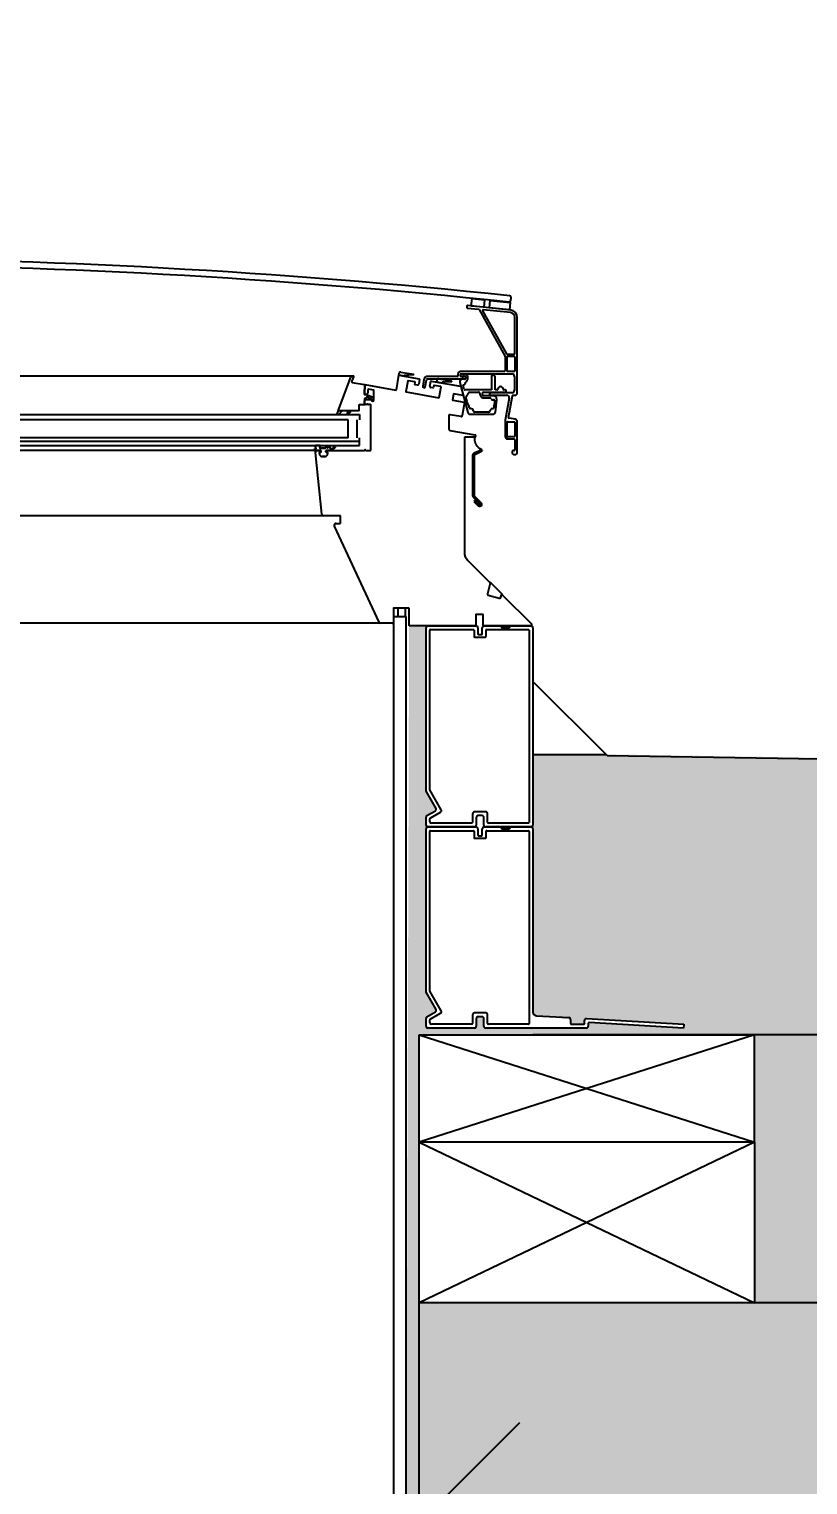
# Model space of a CAD drawing. Extents: x 3792242 to 5145247, y -1546315 to -1031918.
# Drawn here: x 4031031 to 4031612, y -1493366 to -1492280 of the extents above; entities that cross this region are included whole.
import ezdxf

# ---------------------------------------------------------------- set-up
doc = ezdxf.new("R2010")
doc.units = 0
doc.header["$MEASUREMENT"] = 0
doc.layers.get('0').update_dxf_attribs({"linetype": 'CONTINUOUS'})
doc.layers.get('Defpoints').update_dxf_attribs({"color": 61, "linetype": 'CONTINUOUS'})
for name, color, linetype in [('body', 7, 'CONTINUOUS'), ('KÓTY', 4, 'CONTINUOUS'), ('MÚRY', 1, 'CONTINUOUS'), ('OKNÁ', 143, 'CONTINUOUS'), ('TENKÁ', 7, 'CONTINUOUS'), ('ŠRAFY', 82, 'CONTINUOUS'), ('šrafy-múry', 8, 'CONTINUOUS')]:
    doc.layers.add(name, color=color, linetype=linetype)
doc.styles.add('STYLE1', font='isocp.shx')
doc.dimstyles.new('STANDARD-50', dxfattribs={"dimtxt": 125, "dimasz": 150, "dimexe": 10, "dimexo": 200, "dimgap": 20, "dimtad": 1, "dimdsep": 46, "dimlunit": 6, "dimtxsty": 'STYLE1', "dimblk1": 'OBLIQUE', "dimblk2": 'OBLIQUE', "dimsah": 1, "dimcen": 2.5, "dimse1": 1, "dimse2": 1, "dimadec": 0, "dimazin": 0, "dimtfac": 1, "dimtmove": 1, "dimatfit": 3, "dimldrblk": 'OBLIQUE', "dimfxl": 1, "dimtolj": 1, "dimtzin": 0, "dimarcsym": 0})

# ---------------------------------------------------------------- blocks, each defined once
blk = doc.blocks.new('_OBLIQUE')
at = {"color": 0, "linetype": 'ByBlock'}
blk.add_line((-0.5, -0.5), (0.5, 0.5), dxfattribs=at)
blk = doc.blocks.new('*D39937')
at = {"layer": 'Defpoints', "color": 0}
for p in [(4030422, -1493170.1), (4031322, -1493170.1), (4031322, -1493394.3)]:
    blk.add_point(p, dxfattribs=at)
at = {"layer": 'KÓTY', "color": 0, "lineweight": -2}
blk.add_line((4030422, -1493394.3), (4031322, -1493394.3), dxfattribs=at)
at = {"layer": 'KÓTY', "color": 0, "linetype": 'ByBlock', "lineweight": -2, "xscale": 150, "yscale": 150, "zscale": 150, "rotation": 180}
blk.add_blockref('_OBLIQUE', (4030422, -1493394.3), dxfattribs=at)
at = {"layer": 'KÓTY', "color": 0, "linetype": 'ByBlock', "lineweight": -2, "xscale": 150, "yscale": 150, "zscale": 150}
blk.add_blockref('_OBLIQUE', (4031322, -1493394.3), dxfattribs=at)
at = {"layer": 'KÓTY', "color": 0, "insert": (4030872, -1493311.8), "char_height": 125, "attachment_point": 5, "style": 'STYLE1'}
blk.add_mtext('\\A1;900', dxfattribs=at)

msp = doc.modelspace()

# ---------------------------------------------------------------- hatches: boundary and pattern name
at = {"layer": 'OKNÁ'}
h = msp.add_hatch(color=256, dxfattribs=at)
edge = h.paths.add_edge_path()
edge.add_line((4031382.834, -1492725.102), (4031390.096, -1492725.102))
edge.add_arc((4031386.465, -1492724.165), 3.75, 194.477474, 345.522526, ccw=False)
h = msp.add_hatch(color=256, dxfattribs=at)
edge = h.paths.add_edge_path()
edge.add_line((4031382.834, -1492875.102), (4031390.096, -1492875.102))
edge.add_arc((4031386.465, -1492874.165), 3.75, 194.477474, 345.522526, ccw=False)
at = {"layer": 'ŠRAFY'}
h = msp.add_hatch(dxfattribs=at)
h.set_pattern_fill('SQUARE', color=256, scale=300)
h.set_pattern_definition([(0, (-1113810.456, 33513.662), (0, 37.5), [37.5, -37.5]), (90, (-1113810.456, 33513.662), (-37.5, 2e-15), [37.5, -37.5])])
h.paths.add_polyline_path([(4031322.044, -1493110.108), (4031322.044, -1493030.108), (4031572.044, -1493030.108), (4031572.044, -1493110.108), (4031572.044, -1493230.108), (4042072.044, -1493230.108), (4042072.044, -1492796.021), (4035799.544, -1492890.108), (4031461.23, -1492820.963), (4031406.83, -1492820.963), (4031406.83, -1492873.696), (4031406.83, -1492877.915), (4031406.83, -1493013.074, 0.39722787), (4031409.478, -1493015.882), (4031434.955, -1493018.696), (4031434.955, -1493021.727), (4031444.705, -1493022.29, -1.21070497), (4031446.674, -1493025.102), (4031404.017, -1493025.102), (4031371.673, -1493025.102, -0.41421316), (4031370.266, -1493022.29), (4031370.266, -1493018.071, 0.41420819), (4031367.429, -1493017.807, 0.35991249), (4031364.641, -1493018.071), (4031364.641, -1493022.29, -0.41421316), (4031363.235, -1493025.102), (4031328.549, -1493025.102, -0.41421316), (4031327.142, -1493022.29), (4031327.845, -1493016.662), (4031334.635, -1493011.281), (4031327.142, -1492998.304), (4031327.142, -1492876.509), (4031327.142, -1492872.29), (4031327.845, -1492866.662), (4031334.635, -1492861.281), (4031327.142, -1492848.304), (4031327.142, -1492725.102), (4031314.545, -1492725.102), (4031312.201, -1493500.108), (4032187.044, -1493500.108), (4032187.044, -1493450.108), (4031322.044, -1493450.108), (4031322.044, -1493230.108)])
h.paths.add_polyline_path([(4031446.756, -1493018.058), (4031519.33, -1493022.295), (4031519.166, -1493025.102), (4031448.675, -1493020.987, -1.34066688)], flags=16)
edge = h.paths.add_edge_path(flags=16)
edge.add_arc((4031448.642, -1493021.549), 0.563, 266.660889, 86.6591)
edge = h.paths.add_edge_path(flags=16)
edge.add_arc((4031444.705, -1493021.727), 0.562, 89.99853, 269.99853)
at = {"layer": 'šrafy-múry'}
h = msp.add_hatch(dxfattribs=at)
h.set_pattern_fill('ANSI36', color=253, scale=800, angle=360)
h.set_pattern_definition([(45, (139723.04, 33513.66), (53.0330086, 194.4543648), [250, -50, 0, -50])])
h.paths.add_polyline_path([(4030422.044, -1493230.108), (4009362.044, -1493230.108), (4009162.044, -1493230.108), (4009162.044, -1492530.108), (4009002.044, -1492530.108), (4009002.044, -1493700.108), (4009252.044, -1493700.108), (4009252.044, -1493450.108), (4012402.044, -1493450.108), (4012517.044, -1493450.108), (4015592.044, -1493450.108), (4015592.044, -1493700.108), (4015892.044, -1493700.108), (4015892.044, -1493450.108), (4022232.044, -1493450.108), (4022232.044, -1493700.108), (4022532.044, -1493700.108), (4022532.044, -1493450.108), (4028872.044, -1493450.108), (4028872.044, -1493700.108), (4029172.044, -1493700.108), (4029172.044, -1493450.108), (4030422.044, -1493450.108)])
h.paths.add_polyline_path([(4031322.044, -1493450.108), (4032187.044, -1493450.108), (4032302.044, -1493450.108), (4035512.044, -1493450.108), (4035512.044, -1493700.108), (4035812.044, -1493700.108), (4035812.044, -1493450.108), (4042092.044, -1493450.108), (4042092.044, -1493700.108), (4042432.044, -1493700.108), (4042432.044, -1492280.108), (4042272.044, -1492280.108), (4042272.044, -1493230.108), (4042072.044, -1493230.108), (4031322.044, -1493230.108)])

# ---------------------------------------------------------------- linework, layer by layer
at = {"layer": 'body'}
for p, q in [((4031572.044, -1493110.108), (4031322.044, -1493230.108)), ((4031322.044, -1493110.108), (4031572.044, -1493230.108))]:
    msp.add_line(p, q, dxfattribs=at)
at = {"layer": 'MÚRY'}
for p, q in [((4031462.1, -1492821.833), (4031406.83, -1492766.563)), ((4031462.1, -1492821.833), (4035799.544, -1492890.108)), ((4031322.044, -1493450.108), (4031322.044, -1493110.108))]:
    msp.add_line(p, q, dxfattribs=at)
at = {"layer": 'OKNÁ'}
for p, q in [((4031357.67, -1492486.565), (4031357.67, -1492487.885)), ((4031390.295, -1492489.671), (4031357.98, -1492486.285)), ((4031360.896, -1492486.626), (4031361.467, -1492481.03)), ((4031370.224, -1492487.569), (4031360.896, -1492486.626)), ((4031361.467, -1492481.03), (4031370.795, -1492481.973)), ((4031370.795, -1492481.973), (4031370.224, -1492487.569)), ((4031374.502, -1492488.026), (4031375.094, -1492482.432)), ((4031375.094, -1492482.432), (4031390.013, -1492483.989)), ((4031390.013, -1492483.989), (4031389.421, -1492489.582)), ((4031390.477, -1492480.072), (4031390.181, -1492482.868)), ((4031357.922, -1492488.165), (4031366.419, -1492489.055)), ((4031366.78, -1492489.294), (4031386.111, -1492524.168)), ((4031369.374, -1492490.106), (4031387.259, -1492522.372)), ((4031390.099, -1492491.536), (4031369.833, -1492489.412)), ((4031389.421, -1492489.582), (4031374.502, -1492488.026)), ((4031393.295, -1492522.145), (4031393.295, -1492495.083)), ((4031395.17, -1492551.301), (4031395.17, -1492495.083)), ((4031386.17, -1492524.395), (4031386.17, -1492534.895)), ((4031387.669, -1492522.614), (4031392.826, -1492522.614)), ((4031387.67, -1492535.082), (4031387.67, -1492524.395)), ((4031387.951, -1492524.114), (4031393.013, -1492524.114)), ((4031393.295, -1492524.395), (4031393.295, -1492535.082)), ((4031272.752, -1492538.904), (4030471.925, -1492538.904)), ((4031261.576, -1492564.696), (4031271.142, -1492539.776)), ((4031271.849, -1492543.165), (4031273.316, -1492539.344)), ((4031272.699, -1492538.895), (4031273.102, -1492538.966)), ((4031305.036, -1492549.106), (4031306.941, -1492538.304)), ((4031306.941, -1492538.307), (4031307.244, -1492536.59)), ((4031306.941, -1492538.304), (4031321.973, -1492540.954)), ((4031311.043, -1492539.031), (4031306.941, -1492538.307)), ((4031308.33, -1492535.829), (4031317.748, -1492537.49)), ((4031311.043, -1492539.031), (4031311.043, -1492539.031)), ((4031317.706, -1492538.046), (4031311.074, -1492538.473)), ((4031350.451, -1492539.114), (4031328.338, -1492539.114)), ((4031328.338, -1492540.989), (4031353.263, -1492540.989)), ((4031336.674, -1492540.827), (4031346.092, -1492542.488)), ((4031350.92, -1492537.707), (4031350.92, -1492538.645)), ((4031352.795, -1492538.645), (4031352.795, -1492537.707)), ((4031385.701, -1492535.364), (4031353.263, -1492535.364)), ((4031353.263, -1492537.239), (4031391.232, -1492537.239)), ((4031354.388, -1492539.114), (4031353.263, -1492539.114)), ((4031356.005, -1492541.238), (4031354.198, -1492541.238)), ((4031354.67, -1492539.582), (4031354.67, -1492539.395)), ((4031355.175, -1492538.864), (4031356.005, -1492538.864)), ((4031356.474, -1492537.488), (4031355.934, -1492537.488)), ((4031356.536, -1492539.395), (4031356.536, -1492540.707)), ((4031358.288, -1492541.176), (4031358.288, -1492539.301)), ((4031375.893, -1492538.894), (4031375.893, -1492549.206)), ((4031378.114, -1492538.425), (4031376.362, -1492538.425)), ((4031378.583, -1492549.206), (4031378.583, -1492538.894)), ((4031393.013, -1492535.364), (4031387.951, -1492535.364)), ((4031393.107, -1492539.114), (4031393.107, -1492549.426)), ((4031272.063, -1492543.543), (4031281.296, -1492545.171)), ((4031281.451, -1492545.36), (4031281.263, -1492552.313)), ((4031281.263, -1492552.321), (4031281.45, -1492545.397)), ((4031281.615, -1492545.262), (4031304.71, -1492549.334)), ((4031283.806, -1492551.633), (4031283.197, -1492552.242)), ((4031283.888, -1492548.854), (4031283.888, -1492551.434)), ((4031284.218, -1492548.577), (4031284.121, -1492548.577)), ((4031288.062, -1492549.255), (4031284.218, -1492548.577)), ((4031288.295, -1492556.587), (4031288.295, -1492549.532)), ((4031313.513, -1492542.604), (4031312.145, -1492550.36)), ((4031312.373, -1492550.685), (4031336.747, -1492554.983)), ((4031318.824, -1492543.255), (4031313.838, -1492542.376)), ((4031318.792, -1492545.058), (4031319.052, -1492543.581)), ((4031320.589, -1492545.661), (4031319.02, -1492545.384)), ((4031322.291, -1492541.409), (4031321.675, -1492544.9)), ((4031325.568, -1492541.438), (4031324.684, -1492546.451)), ((4031326.53, -1492546.776), (4031327.414, -1492541.763)), ((4031329.985, -1492546.365), (4031330.62, -1492542.765)), ((4031332.315, -1492547.728), (4031330.745, -1492547.452)), ((4031330.946, -1492542.537), (4031352.924, -1492546.412)), ((4031332.902, -1492546.02), (4031332.641, -1492547.5)), ((4031338.213, -1492546.671), (4031333.227, -1492545.792)), ((4031335.285, -1492543.305), (4031335.588, -1492541.588)), ((4031339.387, -1492544.028), (4031335.285, -1492543.305)), ((4031335.285, -1492543.305), (4031335.285, -1492543.305)), ((4031337.073, -1492554.755), (4031338.441, -1492546.996)), ((4031346.05, -1492543.044), (4031339.418, -1492543.471)), ((4031352.387, -1492543.598), (4031358.383, -1492565.975)), ((4031353.147, -1492546.616), (4031354.86, -1492553.011)), ((4031355.598, -1492548.813), (4031354.839, -1492545.981)), ((4031375.893, -1492549.206), (4031356.11, -1492549.206)), ((4031359.715, -1492550.835), (4031366.389, -1492550.835)), ((4031370.207, -1492550.958), (4031386.144, -1492550.958)), ((4031391.232, -1492551.301), (4031375.482, -1492551.301)), ((4031380.212, -1492549.206), (4031378.583, -1492549.206)), ((4031386.144, -1492549.206), (4031385.26, -1492549.206)), ((4031277.232, -1492564.415), (4031277.232, -1492560.383)), ((4031277.513, -1492560.102), (4031280.982, -1492560.102)), ((4031281.263, -1492556.071), (4031281.263, -1492559.821)), ((4031281.263, -1492559.633), (4031281.263, -1492557.29)), ((4031281.545, -1492552.602), (4031282.308, -1492552.602)), ((4031281.885, -1492552.602), (4031281.545, -1492552.602)), ((4031282.201, -1492555.602), (4031281.732, -1492555.602)), ((4031282.944, -1492560.102), (4031281.732, -1492560.102)), ((4031283.066, -1492552.316), (4031281.885, -1492552.602)), ((4031282.201, -1492556.352), (4031286.139, -1492556.352)), ((4031282.409, -1492552.621), (4031287.673, -1492554.651)), ((4031282.482, -1492555.141), (4031282.482, -1492555.321)), ((4031286.267, -1492555.917), (4031283.12, -1492554.704)), ((4031285.67, -1492560.102), (4031284.27, -1492560.102)), ((4031285.951, -1492564.977), (4031285.951, -1492560.383)), ((4031286.447, -1492556.689), (4031286.447, -1492556.179)), ((4031287.853, -1492554.913), (4031287.853, -1492556.689)), ((4031347.576, -1492552.418), (4031346.86, -1492556.481)), ((4031347.088, -1492556.806), (4031355.681, -1492558.322)), ((4031354.54, -1492553.361), (4031347.902, -1492552.19)), ((4031355.909, -1492558.648), (4031354.203, -1492568.324)), ((4031359.505, -1492562.423), (4031359.062, -1492560.772)), ((4031377.147, -1492553.519), (4031370.207, -1492553.519)), ((4031370.207, -1492555.147), (4031374.759, -1492555.147)), ((4031375.482, -1492553.176), (4031387.249, -1492553.176)), ((4031378.967, -1492565.69), (4031379.944, -1492556.628)), ((4031389.096, -1492555.377), (4031386.202, -1492571.784)), ((4031388.654, -1492569.759), (4031391.51, -1492553.563)), ((4031391.971, -1492553.176), (4031393.295, -1492553.176)), ((4031269.076, -1492571.549), (4030475.011, -1492571.549)), ((4030483.591, -1492567.518), (4031277.513, -1492567.518)), ((4031261.576, -1492564.705), (4031260.496, -1492567.518)), ((4031260.496, -1492567.518), (4031262.137, -1492567.518)), ((4031262.137, -1492567.518), (4031260.496, -1492567.518)), ((4031276.951, -1492564.696), (4031261.576, -1492564.696)), ((4031264.539, -1492564.705), (4031261.576, -1492564.705)), ((4031262.137, -1492567.518), (4031264.539, -1492564.705)), ((4031268.833, -1492564.705), (4031268.011, -1492567.518)), ((4031268.011, -1492567.518), (4031269.133, -1492567.518)), ((4031269.133, -1492567.518), (4031268.011, -1492567.518)), ((4031271.161, -1492564.705), (4031268.833, -1492564.705)), ((4031269.076, -1492584.955), (4031269.076, -1492571.549)), ((4031269.133, -1492567.518), (4031271.161, -1492564.705)), ((4031275.638, -1492571.549), (4031275.638, -1492584.955)), ((4031277.513, -1492567.518), (4031277.513, -1492571.549)), ((4031285.951, -1492567.415), (4031285.951, -1492564.977)), ((4031285.951, -1492594.04), (4031285.951, -1492567.415)), ((4031344.076, -1492568.607), (4031344.076, -1492578.412)), ((4031353.117, -1492569.084), (4031345.176, -1492567.684)), ((4031360.194, -1492567.364), (4031377.103, -1492567.364)), ((4031373.849, -1492565.736), (4031363.406, -1492565.736)), ((4031386.17, -1492572.159), (4031386.17, -1492583.926)), ((4031387.67, -1492583.926), (4031387.67, -1492573.239)), ((4031387.951, -1492572.957), (4031393.013, -1492572.957)), ((4031393.62, -1492571.111), (4031389.034, -1492570.302)), ((4031393.295, -1492573.239), (4031393.295, -1492583.926)), ((4031395.17, -1492596.301), (4031395.17, -1492572.957)), ((4031344.851, -1492579.336), (4031363.457, -1492582.616)), ((4031363.295, -1492584.477), (4031356.076, -1492584.477)), ((4031363.68, -1492584.771), (4031363.763, -1492584.477)), ((4031393.013, -1492584.207), (4031387.951, -1492584.207)), ((4031277.513, -1492587.768), (4030466.574, -1492587.768)), ((4031269.076, -1492584.955), (4030475.011, -1492584.955)), ((4030499.44, -1492590.58), (4031277.513, -1492590.58)), ((4031243.717, -1492594.381), (4030500.37, -1492594.381)), ((4031243.623, -1492594.069), (4031243.623, -1492593.64)), ((4031243.623, -1492593.64), (4031243.623, -1492594.069)), ((4031243.709, -1492593.546), (4031244.773, -1492593.453)), ((4031244.773, -1492593.453), (4031243.709, -1492593.546)), ((4031245.388, -1492594.529), (4031244.235, -1492594.63)), ((4031244.235, -1492594.63), (4031245.388, -1492594.529)), ((4031244.647, -1492590.58), (4031248.224, -1492590.58)), ((4031248.224, -1492590.58), (4031244.647, -1492590.58)), ((4031245.029, -1492593.173), (4031245.029, -1492592.383)), ((4031245.029, -1492592.383), (4031245.029, -1492593.173)), ((4031246.107, -1492594.321), (4031248.03, -1492594.321)), ((4031247.654, -1492594.33), (4031246.108, -1492594.33)), ((4031248.639, -1492594.33), (4031247.654, -1492594.33)), ((4031248.147, -1492592.737), (4031251.892, -1492592.737)), ((4031251.892, -1492592.737), (4031248.147, -1492592.737)), ((4031248.826, -1492595.446), (4031248.17, -1492595.446)), ((4031248.17, -1492595.455), (4031248.826, -1492595.455)), ((4031248.92, -1492594.766), (4031248.92, -1492594.612)), ((4031252.406, -1492592.403), (4031252.921, -1492591.246)), ((4031252.921, -1492591.246), (4031252.406, -1492592.403)), ((4031252.576, -1492595.446), (4031252.576, -1492594.602)), ((4031252.576, -1492594.612), (4031252.576, -1492594.766)), ((4031252.576, -1492594.766), (4031252.576, -1492594.612)), ((4031252.67, -1492595.446), (4031252.576, -1492595.446)), ((4031253.326, -1492595.446), (4031252.67, -1492595.446)), ((4031252.67, -1492595.455), (4031253.326, -1492595.455)), ((4031252.857, -1492594.321), (4031256.716, -1492594.321)), ((4031256.717, -1492594.33), (4031252.858, -1492594.33)), ((4031252.858, -1492594.33), (4031256.717, -1492594.33)), ((4031253.263, -1492591.246), (4031253.663, -1492592.144)), ((4031253.663, -1492592.144), (4031253.263, -1492591.246)), ((4031254.177, -1492592.144), (4031254.71, -1492590.948)), ((4031254.71, -1492590.948), (4031254.177, -1492592.144)), ((4031255.05, -1492590.942), (4031256.214, -1492593.329)), ((4031256.214, -1492593.329), (4031255.05, -1492590.942)), ((4031256.636, -1492593.43), (4031259.111, -1492591.574)), ((4031259.111, -1492591.574), (4031256.636, -1492593.43)), ((4031256.716, -1492594.321), (4031281.014, -1492594.321)), ((4031259.47, -1492592.006), (4031257.097, -1492594.182)), ((4031257.097, -1492594.182), (4031259.47, -1492592.006)), ((4031277.513, -1492590.58), (4031277.513, -1492584.955)), ((4031282.545, -1492594.321), (4031285.67, -1492594.321)), ((4031355.795, -1492584.758), (4031355.795, -1492670.319)), ((4031363.451, -1492586.157), (4031363.454, -1492586.008)), ((4031363.454, -1492586.306), (4031363.451, -1492586.157)), ((4031363.454, -1492586.008), (4031363.464, -1492585.858)), ((4031363.464, -1492586.454), (4031363.454, -1492586.306)), ((4031363.464, -1492585.858), (4031363.479, -1492585.707)), ((4031363.479, -1492586.603), (4031363.464, -1492586.454)), ((4031363.479, -1492585.707), (4031363.501, -1492585.556)), ((4031363.5, -1492586.751), (4031363.479, -1492586.603)), ((4031363.527, -1492586.899), (4031363.5, -1492586.751)), ((4031363.501, -1492585.556), (4031363.527, -1492585.406)), ((4031363.527, -1492585.406), (4031363.557, -1492585.261)), ((4031363.559, -1492587.048), (4031363.527, -1492586.899)), ((4031363.557, -1492585.261), (4031363.589, -1492585.122)), ((4031363.597, -1492587.197), (4031363.559, -1492587.048)), ((4031363.589, -1492585.122), (4031363.621, -1492584.992)), ((4031363.64, -1492587.348), (4031363.597, -1492587.197)), ((4031363.621, -1492584.992), (4031363.652, -1492584.874)), ((4031363.686, -1492587.502), (4031363.64, -1492587.348)), ((4031363.652, -1492584.874), (4031363.68, -1492584.771)), ((4031363.735, -1492587.659), (4031363.686, -1492587.502)), ((4031363.788, -1492587.82), (4031363.735, -1492587.659)), ((4031363.842, -1492587.985), (4031363.788, -1492587.82)), ((4031363.898, -1492588.156), (4031363.842, -1492587.985)), ((4031363.955, -1492588.333), (4031363.898, -1492588.156)), ((4031364.015, -1492588.517), (4031363.955, -1492588.333)), ((4031364.08, -1492588.708), (4031364.015, -1492588.517)), ((4031364.152, -1492588.906), (4031364.08, -1492588.708)), ((4031364.233, -1492589.111), (4031364.152, -1492588.906)), ((4031364.325, -1492589.325), (4031364.233, -1492589.111)), ((4031364.429, -1492589.547), (4031364.325, -1492589.325)), ((4031364.549, -1492589.778), (4031364.429, -1492589.547)), ((4031364.689, -1492590.021), (4031364.549, -1492589.778)), ((4031364.865, -1492590.296), (4031364.689, -1492590.021)), ((4031365.095, -1492590.624), (4031364.865, -1492590.296)), ((4031365.399, -1492591.029), (4031365.095, -1492590.624)), ((4031365.795, -1492591.531), (4031365.399, -1492591.029)), ((4031366.302, -1492592.155), (4031365.795, -1492591.531)), ((4031367.516, -1492593.235), (4031366.302, -1492592.155)), ((4031368.662, -1492593.852), (4031367.516, -1492593.235)), ((4031387.951, -1492585.707), (4031392.826, -1492585.707)), ((4031391.42, -1492595.364), (4031391.42, -1492596.301)), ((4031392.826, -1492594.426), (4031392.357, -1492594.426)), ((4031393.295, -1492586.176), (4031393.295, -1492593.957)), ((4031249.537, -1492641.812), (4031244.709, -1492595.874)), ((4031247.701, -1492595.915), (4031247.701, -1492596.852)), ((4031247.701, -1492596.862), (4031247.701, -1492595.924)), ((4031249.576, -1492598.727), (4031251.92, -1492598.727)), ((4031251.92, -1492598.737), (4031249.576, -1492598.737)), ((4031253.795, -1492596.852), (4031253.795, -1492595.915)), ((4031253.795, -1492595.924), (4031253.795, -1492596.862)), ((4031392.357, -1492597.239), (4031394.232, -1492597.239)), ((4031263.146, -1492643.08), (4030480.941, -1492643.08)), ((4031263.074, -1492643.071), (4031250.935, -1492643.071)), ((4031260.074, -1492648.696), (4031263.074, -1492648.696)), ((4031263.356, -1492648.415), (4031263.356, -1492643.352)), ((4031292.176, -1492722.414), (4031258.799, -1492650.696)), ((4031358.266, -1492676.286), (4031374.985, -1492693.005)), ((4031375.058, -1492693.277), (4031372.945, -1492701.162)), ((4031384.319, -1492702.029), (4031374.944, -1492692.655)), ((4031373.608, -1492702.31), (4031377.256, -1492703.287)), ((4031377.256, -1492703.287), (4031377.562, -1492703.855)), ((4031377.562, -1492703.855), (4031378.163, -1492703.53)), ((4031378.163, -1492703.53), (4031381.758, -1492704.494)), ((4031382.907, -1492703.831), (4031383.394, -1492702.011)), ((4031383.865, -1492701.885), (4031405.951, -1492723.971)), ((4031302.826, -1492712.258), (4031302.826, -1492722.29)), ((4031306.576, -1492711.977), (4031303.107, -1492711.977)), ((4031306.119, -1492711.977), (4031306.119, -1492718.217)), ((4031311.263, -1492711.977), (4031306.576, -1492711.977)), ((4031314.263, -1492711.977), (4031311.263, -1492711.977)), ((4031311.498, -1492711.977), (4031311.498, -1492718.217)), ((4031314.545, -1492725.102), (4031314.545, -1492712.258)), ((4031293.448, -1492723.227), (4030450.639, -1492723.227)), ((4031301.888, -1492723.227), (4031293.451, -1492723.227)), ((4031302.826, -1492718.217), (4031312.201, -1492718.217)), ((4031363.951, -1492725.102), (4031314.545, -1492725.102)), ((4031328.549, -1492725.102), (4031364.407, -1492725.102)), ((4031364.232, -1492716.946), (4031364.232, -1492724.821)), ((4031369.576, -1492716.665), (4031364.513, -1492716.665)), ((4031369.857, -1492724.821), (4031369.857, -1492716.946)), ((4031405.482, -1492725.102), (4031370.138, -1492725.102)), ((4031370.501, -1492725.102), (4031382.834, -1492725.102)), ((4031390.096, -1492725.102), (4031405.424, -1492725.102)), ((4031327.142, -1492848.304), (4031327.142, -1492726.508)), ((4031329.955, -1492847.55), (4031329.955, -1492728.477)), ((4031330.517, -1492727.915), (4031362.438, -1492727.915)), ((4031363.001, -1492728.477), (4031363.001, -1492733.09)), ((4031363.451, -1492733.54), (4031371.457, -1492733.54)), ((4031365.813, -1492726.508), (4031365.813, -1492731.102)), ((4031366.376, -1492731.665), (4031368.532, -1492731.665)), ((4031369.094, -1492731.102), (4031369.094, -1492726.508)), ((4031371.907, -1492733.09), (4031371.907, -1492728.477)), ((4031372.469, -1492727.915), (4031403.455, -1492727.915)), ((4031404.017, -1492728.477), (4031404.017, -1492871.727)), ((4031406.83, -1492726.508), (4031406.83, -1492873.696)), ((4031406.83, -1492766.563), (4031406.83, -1492820.963)), ((4031406.83, -1492820.963), (4031461.23, -1492820.963)), ((4031334.635, -1492861.281), (4031327.142, -1492848.304)), ((4031338.477, -1492862.311), (4031329.955, -1492847.55)), ((4031327.845, -1492866.662), (4031334.172, -1492863.01)), ((4031330.236, -1492868.53), (4031338.013, -1492864.039)), ((4031361.829, -1492865.258), (4031361.829, -1492871.727)), ((4031371.673, -1492863.852), (4031363.235, -1492863.852)), ((4031368.86, -1492866.665), (4031366.048, -1492866.665)), ((4031373.079, -1492871.727), (4031373.079, -1492865.258)), ((4031327.142, -1492873.696), (4031327.142, -1492867.88)), ((4031327.142, -1492998.304), (4031327.142, -1492876.509)), ((4031328.549, -1492875.102), (4031364.407, -1492875.102)), ((4031363.235, -1492875.102), (4031328.549, -1492875.102)), ((4031329.955, -1492871.024), (4031329.955, -1492869.017)), ((4031361.266, -1492872.29), (4031331.22, -1492872.29)), ((4031364.641, -1492868.071), (4031364.641, -1492873.696)), ((4031365.813, -1492876.509), (4031365.813, -1492881.102)), ((4031369.094, -1492881.102), (4031369.094, -1492876.509)), ((4031370.266, -1492873.696), (4031370.266, -1492868.071)), ((4031370.501, -1492875.102), (4031382.834, -1492875.102)), ((4031405.424, -1492875.102), (4031371.673, -1492875.102)), ((4031403.455, -1492872.29), (4031373.641, -1492872.29)), ((4031390.096, -1492875.102), (4031405.424, -1492875.102)), ((4031406.83, -1492876.509), (4031406.83, -1493013.074)), ((4031329.955, -1492997.55), (4031329.955, -1492878.477)), ((4031330.517, -1492877.915), (4031362.438, -1492877.915)), ((4031363.001, -1492878.477), (4031363.001, -1492883.09)), ((4031363.451, -1492883.54), (4031371.457, -1492883.54)), ((4031366.376, -1492881.665), (4031368.532, -1492881.665)), ((4031371.907, -1492883.09), (4031371.907, -1492878.477)), ((4031372.469, -1492877.915), (4031403.455, -1492877.915)), ((4031404.017, -1492878.477), (4031404.017, -1493021.727)), ((4031334.635, -1493011.281), (4031327.142, -1492998.304)), ((4031338.477, -1493012.311), (4031329.955, -1492997.55)), ((4031327.142, -1493023.696), (4031327.142, -1493017.88)), ((4031327.845, -1493016.662), (4031334.172, -1493013.01)), ((4031330.236, -1493018.53), (4031338.013, -1493014.039)), ((4031361.829, -1493015.259), (4031361.829, -1493021.727)), ((4031371.673, -1493013.852), (4031363.235, -1493013.852)), ((4031364.641, -1493018.071), (4031364.641, -1493023.696)), ((4031368.86, -1493016.665), (4031366.048, -1493016.665)), ((4031370.266, -1493023.696), (4031370.266, -1493018.071)), ((4031373.079, -1493021.727), (4031373.079, -1493015.259)), ((4031409.478, -1493015.882), (4031433.631, -1493017.292)), ((4031434.955, -1493018.696), (4031434.955, -1493021.727)), ((4031446.756, -1493018.058), (4031519.33, -1493022.295)), ((4031363.235, -1493025.102), (4031328.549, -1493025.102)), ((4031329.955, -1493021.024), (4031329.955, -1493019.017)), ((4031361.266, -1493022.29), (4031331.22, -1493022.29)), ((4031446.674, -1493025.102), (4031371.673, -1493025.102)), ((4031403.455, -1493022.29), (4031373.641, -1493022.29)), ((4031435.517, -1493022.29), (4031444.705, -1493022.29)), ((4031445.267, -1493021.727), (4031445.267, -1493019.462)), ((4031448.08, -1493021.549), (4031448.08, -1493023.696)), ((4031519.166, -1493025.102), (4031448.675, -1493020.987)), ((4031519.33, -1493022.295), (4031519.166, -1493025.102))]:
    msp.add_line(p, q, dxfattribs=at)
at = {"layer": 'OKNÁ', "linetype": 'Continuous', "lineweight": 30}
for p, q in [((4031363.142, -1492596.426), (4031368.662, -1492593.852)), ((4031369.058, -1492594.702), (4031363.578, -1492597.257)), ((4031368.662, -1492593.852), (4031369.058, -1492594.702)), ((4031362.099, -1492628.173), (4031362.099, -1492598.063)), ((4031363.037, -1492598.107), (4031363.037, -1492628.038)), ((4031367.587, -1492634.302), (4031362.552, -1492629.268)), ((4031362.946, -1492632.313), (4031363.609, -1492631.65)), ((4031366.261, -1492635.628), (4031362.946, -1492632.313)), ((4031363.311, -1492628.701), (4031368.25, -1492633.639)), ((4031363.609, -1492631.65), (4031366.924, -1492634.965))]:
    msp.add_line(p, q, dxfattribs=at)
at = {"layer": 'OKNÁ', "linetype": 'Continuous', "lineweight": 0}
msp.add_line((4031328.137, -1492725.102), (4031315.95, -1492725.102), dxfattribs=at)
at = {"layer": 'OKNÁ'}
for centre, radius, start, end in [((4030853.295, -1497555.473), 5104.688, 83.968812, 89.789559), ((4030853.295, -1497555.473), 5100, 83.968818, 89.789365), ((4031357.951, -1492486.565), 0.281, 84.018996, 180), ((4031389.249, -1492482.77), 0.937, 263.968818, 353.958287), ((4031389.545, -1492479.973), 0.938, 353.958287, 83.968812), ((4031357.951, -1492487.885), 0.281, 180, 264.018996), ((4031366.37, -1492489.521), 0.469, 29, 84.018995), ((4031369.784, -1492489.879), 0.469, 84.018996, 209), ((4031389.728, -1492495.083), 3.567, 0, 84.018996), ((4031389.728, -1492495.083), 5.442, 0, 84.018996), ((4031385.701, -1492524.395), 0.469, 0, 29), ((4031387.669, -1492522.145), 0.469, 209, 270), ((4031387.951, -1492524.395), 0.281, 90, 180), ((4031392.826, -1492522.145), 0.469, 270, 0), ((4031393.013, -1492524.395), 0.281, 0, 90), ((4031272.455, -1492540.28), 1.406, 80.000059, 159.000509), ((4031273.053, -1492539.243), 0.281, 338.995477, 79.999299), ((4031308.167, -1492536.753), 0.938, 79.999958, 169.999464), ((4031311.092, -1492538.754), 0.281, 93.681827, 260.000169), ((4031317.69, -1492537.765), 0.281, 273.093904, 78.106495), ((4031321.905, -1492541.341), 0.392, 349.999294, 80.004956), ((4031328.338, -1492541.926), 2.813, 90, 170), ((4031328.338, -1492541.926), 0.937, 90, 170), ((4031336.511, -1492541.75), 0.937, 79.999958, 169.999464), ((4031350.451, -1492538.645), 0.469, 270, 0), ((4031353.263, -1492537.707), 2.344, 90, 180), ((4031354.198, -1492543.113), 1.875, 90, 195), ((4031353.263, -1492537.707), 0.469, 90, 180), ((4031353.263, -1492538.645), 0.469, 180, 270), ((4031353.263, -1492539.582), 1.406, 270, 0), ((4031354.388, -1492539.395), 0.281, 0, 90), ((4031355.176, -1492538.395), 0.47, 150, 269.817782), ((4031355.934, -1492538.832), 1.345, 90, 150), ((4031356.005, -1492539.395), 0.53, 0, 90), ((4031356.005, -1492540.707), 0.53, 270, 0), ((4031356.474, -1492539.301), 1.813, 0, 90), ((4031356.474, -1492541.176), 1.813, 286.79321, 0), ((4031376.362, -1492538.894), 0.469, 90, 180), ((4031378.114, -1492538.894), 0.469, 0, 90), ((4031385.701, -1492534.895), 0.469, 270, 0), ((4031387.951, -1492535.082), 0.281, 180, 270), ((4031391.232, -1492539.114), 1.875, 0, 90), ((4031393.013, -1492535.082), 0.281, 270, 0), ((4031272.112, -1492543.266), 0.281, 159.005341, 259.995855), ((4031281.263, -1492545.355), 0.188, 358.458141, 79.996722), ((4031281.59, -1492545.4), 0.141, 79.999996, 178.458165), ((4031283.607, -1492551.434), 0.281, 315.007537, 359.983836), ((4031284.17, -1492548.854), 0.281, 99.995224, 180.007585), ((4031288.013, -1492549.532), 0.281, 359.998839, 79.999775), ((4031304.759, -1492549.057), 0.281, 260.000476, 349.995763), ((4031312.422, -1492550.408), 0.281, 169.995011, 260.001888), ((4031313.79, -1492542.653), 0.281, 79.996512, 170.004344), ((4031319.069, -1492545.107), 0.281, 170.006268, 259.990632), ((4031318.775, -1492543.532), 0.281, 350.004578, 80.00007), ((4031320.752, -1492544.737), 0.938, 260.000137, 349.998938), ((4031325.607, -1492546.614), 0.938, 170, 350), ((4031330.908, -1492546.528), 0.937, 169.998148, 260.001966), ((4031330.897, -1492542.814), 0.281, 80.000476, 169.995763), ((4031332.364, -1492547.451), 0.281, 260.000302, 349.997587), ((4031333.179, -1492546.069), 0.281, 80.000476, 169.995763), ((4031338.164, -1492546.948), 0.281, 350.004578, 80.00007), ((4031339.436, -1492543.751), 0.281, 93.681827, 259.999993), ((4031346.034, -1492542.763), 0.281, 273.093905, 78.106495), ((4031352.875, -1492546.689), 0.281, 15.016144, 79.987038), ((4031355.292, -1492545.859), 0.469, 105.67009, 195), ((4031354.61, -1492543.429), 2.056, 285.67009, 1.538804), ((4031356.11, -1492548.676), 0.53, 195, 270), ((4031357.134, -1492543.361), 0.469, 106.79321, 181.538804), ((4031356.745, -1492551.397), 2.056, 298.658223, 352.802273), ((4031359.716, -1492551.773), 0.938, 90.047578, 172.770087), ((4031366.389, -1492551.772), 0.937, 353.031849, 90), ((4031370.207, -1492552.239), 2.909, 173.031849, 270), ((4031370.207, -1492552.239), 1.28, 90, 270), ((4031375.482, -1492552.239), 0.937, 90, 270), ((4031380.212, -1492548.738), 0.469, 270, 359.32991), ((4031382.736, -1492548.767), 2.056, 0.67009, 179.32991), ((4031385.26, -1492548.738), 0.469, 180.67009, 270), ((4031386.144, -1492550.082), 0.876, 270, 90.007599), ((4031391.232, -1492549.426), 1.875, 270, 0), ((4031393.295, -1492551.301), 1.875, 270, 0), ((4031277.513, -1492560.384), 0.281, 90.007032, 179.994391), ((4031280.982, -1492559.821), 0.281, 269.997316, 0.004107), ((4031281.545, -1492552.321), 0.281, 180.005609, 269.99866), ((4031281.732, -1492556.071), 0.469, 90.001521, 179.999333), ((4031282.201, -1492557.29), 0.938, 89.999814, 179.999333), ((4031281.732, -1492559.633), 0.469, 180.000667, 269.998479), ((4031282.201, -1492555.321), 0.281, 269.999745, 0.001678), ((4031282.308, -1492552.883), 0.281, 68.892443, 90.005735), ((4031282.951, -1492555.141), 0.469, 68.901356, 179.998165), ((4031282.944, -1492559.868), 0.234, 270.001119, 340.527588), ((4031282.998, -1492552.044), 0.281, 284.001533, 314.998209), ((4031283.607, -1492560.102), 0.469, 19.470793, 160.529207), ((4031284.27, -1492559.868), 0.234, 199.472412, 269.998881), ((4031285.67, -1492560.383), 0.281, 359.995892, 90.002684), ((4031286.139, -1492556.633), 0.281, 2.202178, 89.996518), ((4031286.165, -1492556.179), 0.281, 0.006918, 68.896903), ((4031287.357, -1492556.587), 0.937, 182.204491, 0.00007), ((4031287.15, -1492556.689), 0.703, 179.998862, 0.001138), ((4031287.572, -1492554.913), 0.281, 359.995013, 68.901934), ((4031336.796, -1492554.706), 0.281, 260.003115, 349.994773), ((4031347.137, -1492556.53), 0.281, 169.982483, 260.007822), ((4031347.853, -1492552.467), 0.281, 80.000476, 169.995763), ((4031354.589, -1492553.084), 0.281, 260.008941, 14.997631), ((4031355.632, -1492558.599), 0.281, 350.003598, 79.999895), ((4031356.325, -1492554.121), 0.92, 307.700415, 3.276795), ((4031444.346, -1492534.222), 89.858, 193.270878, 196.729122), ((4031358.177, -1492554.022), 0.934, 118.504807, 182.82492), ((4031358.156, -1492561.016), 0.938, 15.035192, 81.734641), ((4031360.41, -1492562.18), 0.937, 195, 270.512381), ((4031374.76, -1492556.084), 0.937, 21.37869, 90.027686), ((4031377.056, -1492555.184), 1.53, 201.418281, 281.535945), ((4031376.578, -1492562.206), 0.921, 274.261839, 328.972673), ((4031377.146, -1492556.332), 2.813, 353.95139, 89.988273), ((4031377.555, -1492557.584), 0.922, 44.458917, 102.094415), ((4031378.166, -1492563.171), 0.937, 107.07164, 148.451227), ((4031331.235, -1492554.635), 47.278, 350.699988, 357.000012), ((4031378.967, -1492556.151), 1.09, 226.258637, 241.559357), ((4031387.249, -1492555.051), 1.875, 350, 90), ((4031391.971, -1492553.645), 0.469, 90, 170), ((4031276.951, -1492564.415), 0.281, 269.999745, 0.001678), ((4031345.013, -1492568.607), 0.937, 80.000581, 179.999857), ((4031353.28, -1492568.161), 0.937, 260.000123, 350.001722), ((4031360.194, -1492565.489), 1.875, 195, 270), ((4031360.437, -1492565.173), 2.055, 7.18421, 90.512381), ((4031363.406, -1492564.799), 0.937, 187.18421, 269.998125), ((4031373.849, -1492564.799), 0.937, 270, 352.817665), ((4031376.818, -1492565.173), 2.055, 94.78512, 172.817665), ((4031377.103, -1492565.489), 1.875, 270, 353.85), ((4031388.326, -1492572.159), 2.156, 170, 180), ((4031387.951, -1492573.239), 0.281, 90, 180), ((4031389.115, -1492569.84), 0.469, 170, 260), ((4031393.013, -1492573.239), 0.281, 0, 90), ((4031393.295, -1492572.957), 1.875, 0, 80), ((4031345.013, -1492578.412), 0.938, 179.99963, 259.996631), ((4031356.076, -1492584.758), 0.281, 89.99853, 180.002893), ((4031363.295, -1492583.54), 0.937, 270.000715, 80.000426), ((4031387.951, -1492583.926), 1.781, 180, 270), ((4031387.951, -1492583.926), 0.281, 180, 270), ((4031393.013, -1492583.926), 0.281, 270, 0), ((4031243.717, -1492593.64), 0.0938, 94.999898, 180), ((4031243.717, -1492593.64), 0.0938, 94.999898, 180), ((4031244.186, -1492594.069), 0.562, 180, 275.000023), ((4031244.186, -1492594.069), 0.562, 180, 275.000023), ((4031246.436, -1492591.143), 1.875, 162.542621, 221.409762), ((4031246.436, -1492591.143), 1.875, 162.542621, 221.409762), ((4031246.107, -1492595.727), 1.406, 89.999577, 186.000351), ((4031244.748, -1492593.173), 0.281, 274.999898, 0), ((4031244.748, -1492593.173), 0.281, 274.999898, 0), ((4031246.108, -1492595.737), 1.406, 90, 120.799719), ((4031248.17, -1492595.915), 0.469, 90.000793, 179.999634), ((4031248.17, -1492595.924), 0.469, 90, 180), ((4031248.147, -1492592.455), 0.281, 142.504897, 270), ((4031248.147, -1492592.455), 0.281, 142.504897, 270), ((4031246.436, -1492591.143), 1.875, 322.504897, 17.457379), ((4031246.436, -1492591.143), 1.875, 322.504897, 17.457435), ((4031248.03, -1492595.446), 1.125, 19.470708, 89.999884), ((4031248.639, -1492594.612), 0.281, 0, 90), ((4031248.826, -1492595.165), 0.281, 269.999764, 19.475434), ((4031248.826, -1492595.174), 0.281, 270, 19.471745), ((4031248.031, -1492595.455), 1.125, 19.471745, 37.772881), ((4031251.892, -1492592.174), 0.562, 270, 336.000343), ((4031251.892, -1492592.174), 0.562, 270, 336.000343), ((4031252.67, -1492595.174), 0.281, 160.529252, 270), ((4031253.466, -1492595.455), 1.125, 142.22712, 160.529252), ((4031252.857, -1492594.602), 0.281, 89.99853, 180.003604), ((4031252.858, -1492594.612), 0.281, 90, 180), ((4031252.858, -1492594.612), 0.281, 90, 180), ((4031253.092, -1492591.323), 0.188, 23.999902, 156.000343), ((4031253.092, -1492591.323), 0.188, 23.999902, 156.000343), ((4031253.326, -1492595.915), 0.469, 0.000366, 89.999207), ((4031253.326, -1492595.924), 0.469, 0, 90), ((4031253.92, -1492592.03), 0.281, 203.999903, 336.000224), ((4031253.92, -1492592.03), 0.281, 203.999903, 336.000224), ((4031254.881, -1492591.024), 0.188, 26.008925, 156.000224), ((4031254.881, -1492591.024), 0.188, 26.008925, 156.000224), ((4031256.467, -1492593.205), 0.281, 206.008924, 306.870104), ((4031256.467, -1492593.205), 0.281, 206.008924, 306.870104), ((4031256.717, -1492593.768), 0.563, 270, 312.526285), ((4031256.717, -1492593.768), 0.563, 270, 312.526285), ((4031259.279, -1492591.799), 0.281, 312.526285, 126.870105), ((4031259.279, -1492591.799), 0.281, 312.526285, 126.870105), ((4031281.014, -1492594.006), 0.315, 269.999456, 336.401134), ((4031281.732, -1492594.32), 0.469, 29.896406, 156.401523), ((4031282.545, -1492593.852), 0.469, 209.896941, 270.000061), ((4031285.67, -1492594.04), 0.281, 269.99853, 0.003604), ((4031392.357, -1492595.364), 0.937, 90, 180), ((4031392.826, -1492586.176), 0.469, 0, 90), ((4031392.826, -1492593.957), 0.469, 270, 0), ((4031249.576, -1492596.852), 1.875, 180.00041, 269.999697), ((4031249.576, -1492596.862), 1.875, 180, 270), ((4031251.92, -1492596.852), 1.875, 270.000303, 359.99959), ((4031251.92, -1492596.862), 1.875, 270, 0), ((4031392.357, -1492596.301), 0.938, 180, 270), ((4031394.232, -1492596.301), 0.938, 270, 0), ((4031250.935, -1492641.665), 1.406, 185.999027, 270.001052), ((4031260.074, -1492650.102), 1.406, 89.999827, 204.955634), ((4031263.074, -1492643.352), 0.281, 359.996573, 90.00147), ((4031263.074, -1492648.415), 0.281, 269.99853, 0.003249), ((4031364.232, -1492670.319), 8.438, 179.999899, 224.999758), ((4031374.787, -1492693.204), 0.281, 344.99792, 45.008634), ((4031373.851, -1492701.404), 0.937, 164.999325, 255.003514), ((4031382.001, -1492703.588), 0.937, 255.002174, 345.000164), ((4031383.666, -1492702.083), 0.281, 44.99801, 165.003486), ((4031303.107, -1492712.259), 0.281, 90.00134, 179.994391), ((4031314.263, -1492712.258), 0.281, 0.000995, 90.001851), ((4031293.451, -1492721.821), 1.406, 204.957185, 269.999134), ((4031301.889, -1492722.29), 0.937, 269.998606, 0.002248), ((4031328.549, -1492726.509), 1.406, 90.000383, 179.999333), ((4031363.951, -1492724.821), 0.281, 269.997316, 0.004107), ((4031364.513, -1492716.946), 0.281, 89.997316, 180.004108), ((4031364.407, -1492726.509), 1.406, 0.000667, 89.999617), ((4031370.501, -1492726.508), 1.406, 90, 180), ((4031369.576, -1492716.946), 0.281, 359.995892, 90.002684), ((4031370.138, -1492724.821), 0.281, 179.995893, 270.002684), ((4031386.465, -1492724.165), 3.75, 194.477474, 345.522526), ((4031405.424, -1492726.508), 1.406, 359.996781, 90.001227), ((4031405.482, -1492724.439), 0.663, 270.002255, 44.995819), ((4031330.517, -1492728.477), 0.563, 90, 180), ((4031362.438, -1492728.477), 0.563, 0.006824, 89.997445), ((4031363.451, -1492733.09), 0.45, 180, 270), ((4031366.376, -1492731.102), 0.563, 180.006112, 269.997445), ((4031368.532, -1492731.102), 0.562, 269.99853, 0.003604), ((4031371.457, -1492733.09), 0.45, 270, 0), ((4031372.469, -1492728.477), 0.563, 90, 180), ((4031403.455, -1492728.477), 0.563, 0, 90), ((4031328.549, -1492867.88), 1.406, 120.002823, 179.996847), ((4031333.539, -1492861.914), 1.266, 299.999837, 30.000098), ((4031337.381, -1492862.943), 1.266, 300.000031, 30.000038), ((4031363.235, -1492865.258), 1.406, 90, 180), ((4031366.048, -1492868.071), 1.406, 90.000383, 179.999333), ((4031368.86, -1492868.071), 1.406, 0.000667, 89.999617), ((4031371.673, -1492865.258), 1.406, 0, 90), ((4031328.549, -1492873.696), 1.406, 180.000182, 270.000103), ((4031328.549, -1492876.509), 1.406, 90.000383, 179.999333), ((4031330.517, -1492869.017), 0.562, 119.990116, 180.01181), ((4031331.22, -1492871.024), 1.266, 180, 270), ((4031361.266, -1492871.727), 0.563, 270, 0), ((4031363.235, -1492873.696), 1.406, 269.999897, 359.999818), ((4031364.407, -1492876.509), 1.406, 0.000667, 89.999617), ((4031370.501, -1492876.509), 1.406, 90, 180), ((4031371.673, -1492873.696), 1.406, 180.000182, 270.000103), ((4031373.641, -1492871.727), 0.562, 179.999062, 269.999062), ((4031386.465, -1492874.165), 3.75, 194.477474, 345.522526), ((4031403.455, -1492871.727), 0.562, 270, 0), ((4031405.424, -1492873.696), 1.406, 270, 0), ((4031405.424, -1492876.508), 1.406, 359.996781, 90.001227), ((4031330.517, -1492878.477), 0.563, 90, 180), ((4031362.438, -1492878.477), 0.563, 0.006824, 89.997445), ((4031363.451, -1492883.09), 0.45, 180, 270), ((4031366.376, -1492881.102), 0.563, 180.006112, 269.997445), ((4031368.532, -1492881.102), 0.562, 269.99853, 0.003604), ((4031371.457, -1492883.09), 0.45, 270, 0), ((4031372.469, -1492878.477), 0.563, 90, 180), ((4031403.455, -1492878.477), 0.563, 0, 90), ((4031328.549, -1493017.88), 1.406, 120.002823, 179.996847), ((4031330.517, -1493019.017), 0.562, 119.990116, 180.01181), ((4031333.539, -1493011.914), 1.266, 299.999837, 30.000098), ((4031337.381, -1493012.943), 1.266, 300.000031, 30.000038), ((4031363.235, -1493015.259), 1.406, 90, 180), ((4031366.048, -1493018.071), 1.406, 90.000383, 179.999333), ((4031368.86, -1493018.071), 1.406, 0.000667, 89.999617), ((4031371.673, -1493015.259), 1.406, 0, 90), ((4031409.642, -1493013.074), 2.813, 180.001139, 266.65856), ((4031433.549, -1493018.696), 1.406, 0.000799, 86.657551), ((4031446.674, -1493019.462), 1.406, 86.65733, 180.000368), ((4031328.549, -1493023.696), 1.406, 180.000182, 270.000103), ((4031331.22, -1493021.024), 1.266, 180, 270), ((4031361.266, -1493021.727), 0.563, 270, 0), ((4031363.235, -1493023.696), 1.406, 269.999897, 359.999818), ((4031371.673, -1493023.696), 1.406, 180.000182, 270.000103), ((4031373.641, -1493021.727), 0.562, 179.999062, 269.999062), ((4031403.455, -1493021.727), 0.562, 270, 0), ((4031435.517, -1493021.727), 0.562, 179.996396, 270.00147), ((4031444.705, -1493021.727), 0.562, 269.99853, 0.003604), ((4031446.674, -1493023.696), 1.406, 269.999897, 359.999818), ((4031448.642, -1493021.549), 0.563, 86.660889, 179.998167)]:
    msp.add_arc(centre, radius, start, end, dxfattribs=at)
at = {"layer": 'OKNÁ', "linetype": 'Continuous', "lineweight": 30}
for centre, radius, start, end in [((4031363.905, -1492598.063), 1.806, 114.999932, 179.99999), ((4031363.974, -1492598.107), 0.937, 114.999844, 180.00016), ((4031363.974, -1492628.038), 0.937, 179.999953, 225.000028), ((4031363.647, -1492628.173), 1.547, 179.999998, 224.999983), ((4031367.255, -1492634.634), 1.406, 224.999997, 45.000003), ((4031367.255, -1492634.634), 0.469, 225, 45)]:
    msp.add_arc(centre, radius, start, end, dxfattribs=at)
at = {"layer": 'TENKÁ'}
for p, q in [((4031302.826, -1492722.302), (4031302.826, -1493516.046)), ((4031312.201, -1492718.217), (4031312.201, -1493523.546)), ((4031322.044, -1493030.108), (4031572.044, -1493030.108)), ((4031322.044, -1493110.108), (4031322.044, -1493030.108)), ((4031322.044, -1493030.108), (4031572.044, -1493110.108)), ((4031572.044, -1493030.108), (4031322.044, -1493110.108)), ((4042072.044, -1493030.108), (4031406.83, -1493030.108)), ((4031572.044, -1493110.108), (4031572.044, -1493030.108)), ((4031572.044, -1493110.108), (4031322.044, -1493110.108)), ((4031572.044, -1493110.108), (4031572.044, -1493230.108)), ((4042272.044, -1493230.108), (4031322.044, -1493230.108))]:
    msp.add_line(p, q, dxfattribs=at)

# ---------------------------------------------------------------- dimensions: what is measured, and where the dimension line sits
at = {"layer": 'KÓTY'}
dim = msp.add_linear_dim(base=(4031322.044, -1493394.338), p1=(4030422.044, -1493170.108), p2=(4031322.044, -1493170.108), dimstyle='STANDARD-50', dxfattribs=at)
dim.commit()
dim.dimension.update_dxf_attribs({"geometry": '*D39937', "text_midpoint": (4030872.044, -1493311.838)})

doc.saveas('drawing.dxf')
